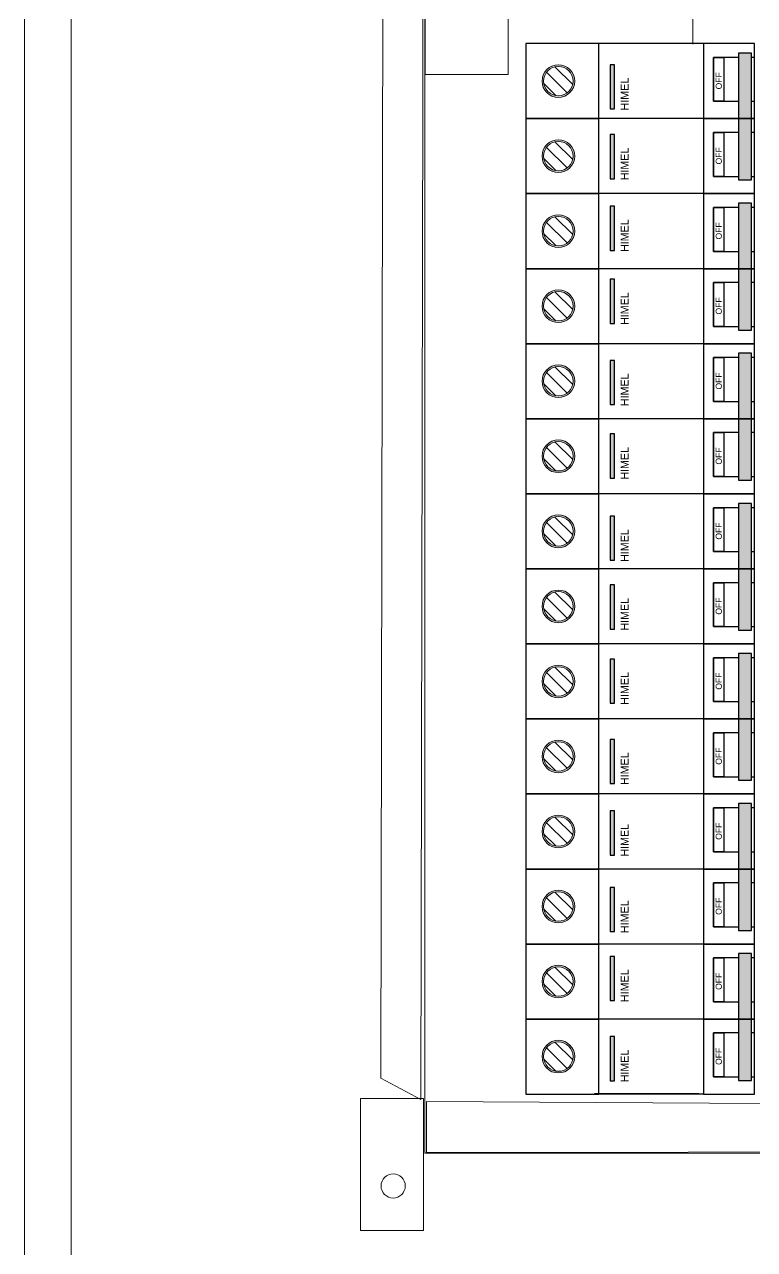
# Model space of a CAD drawing. Header units: inches. Extents: x 18739 to 22272, y 3658 to 7913.
# Drawn here: x 20312.4 to 20377.6, y 6820.7 to 6930.1 of the extents above; entities that cross this region are included whole.
import ezdxf

# ---------------------------------------------------------------- set-up
doc = ezdxf.new("R2010")
doc.units = ezdxf.units.IN
doc.header["$MEASUREMENT"] = 0
doc.layers.add('20-80AT', color=85, linetype='Continuous')
doc.layers.add('ENCLOSRURE', color=7, linetype='Continuous', lineweight=20)
doc.layers.add('LUGS', color=251, linetype='Continuous', lineweight=5)
doc.styles.get("Standard").update_dxf_attribs({"font": 'arial.ttf'})

msp = doc.modelspace()

# ---------------------------------------------------------------- hatches: boundary and pattern name
h = msp.add_hatch(color=1)
h.dxf.hatch_style = 1
h.paths.add_polyline_path([(20377.36012, 6927.51608), (20376.2171, 6927.51608), (20376.2171, 6916.18503), (20377.36012, 6916.18503)])
h = msp.add_hatch(color=1)
h.dxf.hatch_style = 1
h.paths.add_polyline_path([(20364.75831, 6922.54224), (20365.14267, 6922.54224), (20365.14267, 6926.48041), (20364.75831, 6926.48041)])
h = msp.add_hatch(color=1)
h.dxf.hatch_style = 1
h.paths.add_polyline_path([(20364.75831, 6916.29636), (20365.14267, 6916.29636), (20365.14267, 6920.23453), (20364.75831, 6920.23453)])
h = msp.add_hatch(color=1)
h.dxf.hatch_style = 1
h.paths.add_polyline_path([(20364.75831, 6909.89592), (20365.14267, 6909.89592), (20365.14267, 6913.83409), (20364.75831, 6913.83409)])
h = msp.add_hatch(color=1)
h.dxf.hatch_style = 1
h.paths.add_polyline_path([(20377.36007, 6914.11159), (20376.21705, 6914.11159), (20376.21705, 6902.78054), (20377.36007, 6902.78054)])
h = msp.add_hatch(color=1)
h.dxf.hatch_style = 1
h.paths.add_polyline_path([(20364.75831, 6903.37956), (20365.14267, 6903.37956), (20365.14267, 6907.31773), (20364.75831, 6907.31773)])
h = msp.add_hatch(color=1)
h.dxf.hatch_style = 1
h.paths.add_polyline_path([(20377.36003, 6900.7071), (20376.21701, 6900.7071), (20376.21701, 6889.37605), (20377.36003, 6889.37605)])
h = msp.add_hatch(color=1)
h.dxf.hatch_style = 1
h.paths.add_polyline_path([(20364.75831, 6896.12934), (20365.14267, 6896.12934), (20365.14267, 6900.06751), (20364.75831, 6900.06751)])
h = msp.add_hatch(color=1)
h.dxf.hatch_style = 1
h.paths.add_polyline_path([(20364.75831, 6889.56166), (20365.14267, 6889.56166), (20365.14267, 6893.49983), (20364.75831, 6893.49983)])
h = msp.add_hatch(color=1)
h.dxf.hatch_style = 1
h.paths.add_polyline_path([(20377.36012, 6887.30262), (20376.2171, 6887.30262), (20376.2171, 6875.97157), (20377.36012, 6875.97157)])
h = msp.add_hatch(color=1)
h.dxf.hatch_style = 1
h.paths.add_polyline_path([(20364.75831, 6882.21653), (20365.14267, 6882.21653), (20365.14267, 6886.15471), (20364.75831, 6886.15471)])
h = msp.add_hatch(color=1)
h.dxf.hatch_style = 1
h.paths.add_polyline_path([(20364.75831, 6876.08102), (20365.14267, 6876.08102), (20365.14267, 6880.01919), (20364.75831, 6880.01919)])
h = msp.add_hatch(color=1)
h.dxf.hatch_style = 1
h.paths.add_polyline_path([(20364.75831, 6869.4611), (20365.14267, 6869.4611), (20365.14267, 6873.39927), (20364.75831, 6873.39927)])
h = msp.add_hatch(color=1)
h.dxf.hatch_style = 1
h.paths.add_polyline_path([(20377.36007, 6873.89813), (20376.21705, 6873.89813), (20376.21705, 6862.56708), (20377.36007, 6862.56708)])
h = msp.add_hatch(color=1)
h.dxf.hatch_style = 1
h.paths.add_polyline_path([(20364.75831, 6862.28877), (20365.14267, 6862.28877), (20365.14267, 6866.22694), (20364.75831, 6866.22694)])
h = msp.add_hatch(color=1)
h.dxf.hatch_style = 1
h.paths.add_polyline_path([(20377.36003, 6860.49364), (20376.21701, 6860.49364), (20376.21701, 6849.16259), (20377.36003, 6849.16259)])
h = msp.add_hatch(color=1)
h.dxf.hatch_style = 1
h.paths.add_polyline_path([(20364.75831, 6855.89421), (20365.14267, 6855.89421), (20365.14267, 6859.83238), (20364.75831, 6859.83238)])
h = msp.add_hatch(color=1)
h.dxf.hatch_style = 1
h.paths.add_polyline_path([(20364.75831, 6849.06748), (20365.14267, 6849.06748), (20365.14267, 6853.00565), (20364.75831, 6853.00565)])
h = msp.add_hatch(color=1)
h.dxf.hatch_style = 1
h.paths.add_polyline_path([(20377.35998, 6847.08915), (20376.21696, 6847.08915), (20376.21696, 6835.7581), (20377.35998, 6835.7581)])
h = msp.add_hatch(color=1)
h.dxf.hatch_style = 1
h.paths.add_polyline_path([(20364.75831, 6842.906), (20365.14267, 6842.906), (20365.14267, 6846.84417), (20364.75831, 6846.84417)])
h = msp.add_hatch(color=1)
h.dxf.hatch_style = 1
h.paths.add_polyline_path([(20364.75831, 6835.73367), (20365.14267, 6835.73367), (20365.14267, 6839.67184), (20364.75831, 6839.67184)])
at = {"layer": 'ENCLOSRURE'}
h = msp.add_hatch(color=253, dxfattribs=at)
h.dxf.hatch_style = 1
h.paths.add_polyline_path([(20361.57728, 6925.01902, 1), (20358.65603, 6925.01902, 1)])
h.paths.add_polyline_path([(20361.43006, 6925.01902, 1), (20358.80325, 6925.01902, 1)], flags=16)
h = msp.add_hatch(dxfattribs=at)
h.set_pattern_fill('ANSI31', color=253, scale=7.059697, angle=90)
h.set_pattern_definition([(135, (945.166, -42135.0158), (-0.62399498, -0.62399498), [])])
h.paths.add_polyline_path([(20361.43006, 6925.01902, 1), (20358.80325, 6925.01902, 1)])
h = msp.add_hatch(color=253, dxfattribs=at)
h.dxf.hatch_style = 1
h.paths.add_polyline_path([(20361.57726, 6918.31677, 1), (20358.65601, 6918.31677, 1)])
h.paths.add_polyline_path([(20361.43004, 6918.31677, 1), (20358.80323, 6918.31677, 1)], flags=16)
h = msp.add_hatch(dxfattribs=at)
h.set_pattern_fill('ANSI31', color=253, scale=7.059697, angle=90)
h.set_pattern_definition([(135, (945.16594, -42141.718), (-0.62399498, -0.62399498), [])])
h.paths.add_polyline_path([(20361.43004, 6918.31677, 1), (20358.80323, 6918.31677, 1)])
h = msp.add_hatch(color=253, dxfattribs=at)
h.dxf.hatch_style = 1
h.paths.add_polyline_path([(20361.57724, 6911.61453, 1), (20358.65599, 6911.61453, 1)])
h.paths.add_polyline_path([(20361.43001, 6911.61453, 1), (20358.80321, 6911.61453, 1)], flags=16)
h = msp.add_hatch(dxfattribs=at)
h.set_pattern_fill('ANSI31', color=253, scale=7.059697, angle=90)
h.set_pattern_definition([(135, (945.1659, -42148.4203), (-0.62399498, -0.62399498), [])])
h.paths.add_polyline_path([(20361.43001, 6911.61453, 1), (20358.80321, 6911.61453, 1)])
h = msp.add_hatch(color=253, dxfattribs=at)
h.dxf.hatch_style = 1
h.paths.add_polyline_path([(20361.57721, 6904.91229, 1), (20358.65596, 6904.91229, 1)])
h.paths.add_polyline_path([(20361.42999, 6904.91229, 1), (20358.80318, 6904.91229, 1)], flags=16)
h = msp.add_hatch(dxfattribs=at)
h.set_pattern_fill('ANSI31', color=253, scale=7.059697, angle=90)
h.set_pattern_definition([(135, (945.1659, -42155.1225), (-0.62399498, -0.62399498), [])])
h.paths.add_polyline_path([(20361.42999, 6904.91229, 1), (20358.80318, 6904.91229, 1)])
h = msp.add_hatch(color=253, dxfattribs=at)
h.dxf.hatch_style = 1
h.paths.add_polyline_path([(20361.57719, 6898.21004, 1), (20358.65594, 6898.21004, 1)])
h.paths.add_polyline_path([(20361.42997, 6898.21004, 1), (20358.80316, 6898.21004, 1)], flags=16)
h = msp.add_hatch(dxfattribs=at)
h.set_pattern_fill('ANSI31', color=253, scale=7.059697, angle=90)
h.set_pattern_definition([(135, (945.1659, -42161.8248), (-0.62399498, -0.62399498), [])])
h.paths.add_polyline_path([(20361.42997, 6898.21004, 1), (20358.80316, 6898.21004, 1)])
h = msp.add_hatch(color=253, dxfattribs=at)
h.dxf.hatch_style = 1
h.paths.add_polyline_path([(20361.57717, 6891.5078, 1), (20358.65592, 6891.5078, 1)])
h.paths.add_polyline_path([(20361.42994, 6891.5078, 1), (20358.80314, 6891.5078, 1)], flags=16)
h = msp.add_hatch(dxfattribs=at)
h.set_pattern_fill('ANSI31', color=253, scale=7.059697, angle=90)
h.set_pattern_definition([(135, (945.16585, -42168.527), (-0.62399498, -0.62399498), [])])
h.paths.add_polyline_path([(20361.42994, 6891.5078, 1), (20358.80314, 6891.5078, 1)])
h = msp.add_hatch(color=253, dxfattribs=at)
h.dxf.hatch_style = 1
h.paths.add_polyline_path([(20361.57728, 6884.80555, 1), (20358.65603, 6884.80555, 1)])
h.paths.add_polyline_path([(20361.43006, 6884.80555, 1), (20358.80325, 6884.80555, 1)], flags=16)
h = msp.add_hatch(dxfattribs=at)
h.set_pattern_fill('ANSI31', color=253, scale=7.059697, angle=90)
h.set_pattern_definition([(135, (945.166, -42175.22925), (-0.62399498, -0.62399498), [])])
h.paths.add_polyline_path([(20361.43006, 6884.80555, 1), (20358.80325, 6884.80555, 1)])
h = msp.add_hatch(color=253, dxfattribs=at)
h.dxf.hatch_style = 1
h.paths.add_polyline_path([(20361.57726, 6878.10331, 1), (20358.65601, 6878.10331, 1)])
h.paths.add_polyline_path([(20361.43004, 6878.10331, 1), (20358.80323, 6878.10331, 1)], flags=16)
h = msp.add_hatch(dxfattribs=at)
h.set_pattern_fill('ANSI31', color=253, scale=7.059697, angle=90)
h.set_pattern_definition([(135, (945.16594, -42181.9315), (-0.62399498, -0.62399498), [])])
h.paths.add_polyline_path([(20361.43004, 6878.10331, 1), (20358.80323, 6878.10331, 1)])
h = msp.add_hatch(color=253, dxfattribs=at)
h.dxf.hatch_style = 1
h.paths.add_polyline_path([(20361.57724, 6871.40106, 1), (20358.65599, 6871.40106, 1)])
h.paths.add_polyline_path([(20361.43001, 6871.40106, 1), (20358.80321, 6871.40106, 1)], flags=16)
h = msp.add_hatch(dxfattribs=at)
h.set_pattern_fill('ANSI31', color=253, scale=7.059697, angle=90)
h.set_pattern_definition([(135, (945.1659, -42188.6337), (-0.62399498, -0.62399498), [])])
h.paths.add_polyline_path([(20361.43001, 6871.40106, 1), (20358.80321, 6871.40106, 1)])
h = msp.add_hatch(color=253, dxfattribs=at)
h.dxf.hatch_style = 1
h.paths.add_polyline_path([(20361.57721, 6864.69882, 1), (20358.65596, 6864.69882, 1)])
h.paths.add_polyline_path([(20361.42999, 6864.69882, 1), (20358.80318, 6864.69882, 1)], flags=16)
h = msp.add_hatch(dxfattribs=at)
h.set_pattern_fill('ANSI31', color=253, scale=7.059697, angle=90)
h.set_pattern_definition([(135, (945.1659, -42195.336), (-0.62399498, -0.62399498), [])])
h.paths.add_polyline_path([(20361.42999, 6864.69882, 1), (20358.80318, 6864.69882, 1)])
h = msp.add_hatch(color=253, dxfattribs=at)
h.dxf.hatch_style = 1
h.paths.add_polyline_path([(20361.57719, 6857.99658, 1), (20358.65594, 6857.99658, 1)])
h.paths.add_polyline_path([(20361.42997, 6857.99658, 1), (20358.80316, 6857.99658, 1)], flags=16)
h = msp.add_hatch(dxfattribs=at)
h.set_pattern_fill('ANSI31', color=253, scale=7.059697, angle=90)
h.set_pattern_definition([(135, (945.1659, -42202.0382), (-0.62399498, -0.62399498), [])])
h.paths.add_polyline_path([(20361.42997, 6857.99658, 1), (20358.80316, 6857.99658, 1)])
h = msp.add_hatch(color=253, dxfattribs=at)
h.dxf.hatch_style = 1
h.paths.add_polyline_path([(20361.57717, 6851.29433, 1), (20358.65592, 6851.29433, 1)])
h.paths.add_polyline_path([(20361.42994, 6851.29433, 1), (20358.80314, 6851.29433, 1)], flags=16)
h = msp.add_hatch(dxfattribs=at)
h.set_pattern_fill('ANSI31', color=253, scale=7.059697, angle=90)
h.set_pattern_definition([(135, (945.16585, -42208.7405), (-0.62399498, -0.62399498), [])])
h.paths.add_polyline_path([(20361.42994, 6851.29433, 1), (20358.80314, 6851.29433, 1)])
h = msp.add_hatch(color=253, dxfattribs=at)
h.dxf.hatch_style = 1
h.paths.add_polyline_path([(20361.57714, 6844.59209, 1), (20358.65589, 6844.59209, 1)])
h.paths.add_polyline_path([(20361.42992, 6844.59209, 1), (20358.80311, 6844.59209, 1)], flags=16)
h = msp.add_hatch(dxfattribs=at)
h.set_pattern_fill('ANSI31', color=253, scale=7.059697, angle=90)
h.set_pattern_definition([(135, (945.1658, -42215.4427), (-0.62399498, -0.62399498), [])])
h.paths.add_polyline_path([(20361.42992, 6844.59209, 1), (20358.80311, 6844.59209, 1)])
h = msp.add_hatch(color=253, dxfattribs=at)
h.dxf.hatch_style = 1
h.paths.add_polyline_path([(20361.57712, 6837.88984, 1), (20358.65587, 6837.88984, 1)])
h.paths.add_polyline_path([(20361.4299, 6837.88984, 1), (20358.80309, 6837.88984, 1)], flags=16)
h = msp.add_hatch(dxfattribs=at)
h.set_pattern_fill('ANSI31', color=253, scale=7.059697, angle=90)
h.set_pattern_definition([(135, (945.1658, -42222.145), (-0.62399498, -0.62399498), [])])
h.paths.add_polyline_path([(20361.4299, 6837.88984, 1), (20358.80309, 6837.88984, 1)])

# ---------------------------------------------------------------- linework, layer by layer
at = {"color": 0}
for p, q in [((20373.07748, 6928.37084), (20363.74657, 6928.37063)), ((20373.07743, 6914.96635), (20363.74653, 6914.96614)), ((20373.07738, 6901.56186), (20363.74648, 6901.56165)), ((20373.07748, 6888.15737), (20363.74657, 6888.15716)), ((20373.07743, 6874.75289), (20363.74653, 6874.75267)), ((20373.07738, 6861.3484), (20363.74648, 6861.34818)), ((20373.07734, 6847.94391), (20363.74643, 6847.94369)), ((20373.07729, 6834.53942), (20363.74639, 6834.53921))]:
    msp.add_line(p, q, dxfattribs=at)
at = {"color": 1}
for points in [[(20377.36012, 6916.18503), (20377.36012, 6927.51608), (20376.2171, 6927.51608), (20376.2171, 6916.18503)], [(20364.75831, 6926.48041), (20364.75831, 6922.54224), (20365.14267, 6922.54224), (20365.14267, 6926.48041)], [(20364.75831, 6920.23453), (20364.75831, 6916.29636), (20365.14267, 6916.29636), (20365.14267, 6920.23453)], [(20364.75831, 6913.83409), (20364.75831, 6909.89592), (20365.14267, 6909.89592), (20365.14267, 6913.83409)], [(20377.36007, 6902.78054), (20377.36007, 6914.11159), (20376.21705, 6914.11159), (20376.21705, 6902.78054)], [(20364.75831, 6907.31773), (20364.75831, 6903.37956), (20365.14267, 6903.37956), (20365.14267, 6907.31773)], [(20377.36003, 6889.37605), (20377.36003, 6900.7071), (20376.21701, 6900.7071), (20376.21701, 6889.37605)], [(20364.75831, 6900.06751), (20364.75831, 6896.12934), (20365.14267, 6896.12934), (20365.14267, 6900.06751)], [(20364.75831, 6893.49983), (20364.75831, 6889.56166), (20365.14267, 6889.56166), (20365.14267, 6893.49983)], [(20377.36012, 6875.97157), (20377.36012, 6887.30262), (20376.2171, 6887.30262), (20376.2171, 6875.97157)], [(20364.75831, 6886.15471), (20364.75831, 6882.21653), (20365.14267, 6882.21653), (20365.14267, 6886.15471)], [(20364.75831, 6880.01919), (20364.75831, 6876.08102), (20365.14267, 6876.08102), (20365.14267, 6880.01919)], [(20364.75831, 6873.39927), (20364.75831, 6869.4611), (20365.14267, 6869.4611), (20365.14267, 6873.39927)], [(20377.36007, 6862.56708), (20377.36007, 6873.89813), (20376.21705, 6873.89813), (20376.21705, 6862.56708)], [(20364.75831, 6866.22694), (20364.75831, 6862.28877), (20365.14267, 6862.28877), (20365.14267, 6866.22694)], [(20377.36003, 6849.16259), (20377.36003, 6860.49364), (20376.21701, 6860.49364), (20376.21701, 6849.16259)], [(20364.75831, 6859.83238), (20364.75831, 6855.89421), (20365.14267, 6855.89421), (20365.14267, 6859.83238)], [(20364.75831, 6853.00565), (20364.75831, 6849.06748), (20365.14267, 6849.06748), (20365.14267, 6853.00565)], [(20377.35998, 6835.7581), (20377.35998, 6847.08915), (20376.21696, 6847.08915), (20376.21696, 6835.7581)], [(20364.75831, 6846.84417), (20364.75831, 6842.906), (20365.14267, 6842.906), (20365.14267, 6846.84417)], [(20364.75831, 6839.67184), (20364.75831, 6835.73367), (20365.14267, 6835.73367), (20365.14267, 6839.67184)]]:
    msp.add_lwpolyline(points, close=True, dxfattribs=at)
at = {"layer": '20-80AT', "color": 0}
for p, q in [((20373.07748, 6921.6686), (20363.74655, 6921.66838)), ((20373.07748, 6914.96649), (20363.74655, 6914.96627)), ((20373.07743, 6908.26411), (20363.7465, 6908.26389)), ((20373.07743, 6901.562), (20363.7465, 6901.56178)), ((20373.07738, 6894.85962), (20363.74646, 6894.8594)), ((20373.07738, 6888.15751), (20363.74646, 6888.15729)), ((20373.07748, 6881.45513), (20363.74655, 6881.45492)), ((20373.07748, 6874.75302), (20363.74655, 6874.75281)), ((20373.07743, 6868.05064), (20363.7465, 6868.05043)), ((20373.07743, 6861.34853), (20363.7465, 6861.34832)), ((20373.07738, 6854.64615), (20363.74646, 6854.64594)), ((20373.07738, 6847.94404), (20363.74646, 6847.94383)), ((20373.07734, 6841.24166), (20363.74641, 6841.24145)), ((20372.66844, 6834.56274), (20363.33752, 6834.56253)), ((20373.07734, 6834.53955), (20363.74641, 6834.53934))]:
    msp.add_line(p, q, dxfattribs=at)
for points in [[(20357.20886, 6928.37063), (20357.20883, 6921.66838), (20363.74655, 6921.66838), (20363.74657, 6928.37063)], [(20377.63957, 6921.6686), (20377.63959, 6928.37084), (20373.0775, 6928.37084), (20373.07748, 6921.6686)], [(20373.97111, 6923.21092), (20373.97111, 6927.13176), (20374.91171, 6927.13176), (20374.91171, 6923.21092)], [(20357.20883, 6921.66838), (20357.20881, 6914.96614), (20363.74653, 6914.96614), (20363.74655, 6921.66838)], [(20377.63955, 6914.96635), (20377.63957, 6921.6686), (20373.07748, 6921.6686), (20373.07745, 6914.96635)], [(20373.97109, 6916.50867), (20373.97109, 6920.42952), (20374.91168, 6920.42952), (20374.91168, 6916.50867)], [(20357.20881, 6914.96614), (20357.20879, 6908.26389), (20363.7465, 6908.26389), (20363.74653, 6914.96614)], [(20377.63952, 6908.26411), (20377.63955, 6914.96635), (20373.07745, 6914.96635), (20373.07743, 6908.26411)], [(20373.97107, 6909.80643), (20373.97107, 6913.72727), (20374.91166, 6913.72727), (20374.91166, 6909.80643)], [(20357.20879, 6908.26389), (20357.20876, 6901.56165), (20363.74648, 6901.56165), (20363.7465, 6908.26389)], [(20377.6395, 6901.56186), (20377.63952, 6908.26411), (20373.07743, 6908.26411), (20373.07741, 6901.56186)], [(20373.97104, 6903.10419), (20373.97104, 6907.02503), (20374.91164, 6907.02503), (20374.91164, 6903.10419)], [(20357.20876, 6901.56165), (20357.20874, 6894.8594), (20363.74646, 6894.8594), (20363.74648, 6901.56165)], [(20377.63948, 6894.85962), (20377.6395, 6901.56186), (20373.07741, 6901.56186), (20373.07738, 6894.85962)], [(20373.97102, 6896.40194), (20373.97102, 6900.32278), (20374.91161, 6900.32278), (20374.91161, 6896.40194)], [(20357.20874, 6894.8594), (20357.20872, 6888.15716), (20363.74643, 6888.15716), (20363.74646, 6894.8594)], [(20377.63945, 6888.15737), (20377.63948, 6894.85962), (20373.07738, 6894.85962), (20373.07736, 6888.15737)], [(20373.971, 6889.6997), (20373.971, 6893.62054), (20374.91159, 6893.62054), (20374.91159, 6889.6997)], [(20357.20886, 6888.15716), (20357.20883, 6881.45492), (20363.74655, 6881.45492), (20363.74657, 6888.15716)], [(20377.63957, 6881.45513), (20377.63959, 6888.15737), (20373.0775, 6888.15737), (20373.07748, 6881.45513)], [(20373.97111, 6882.99745), (20373.97111, 6886.9183), (20374.91171, 6886.9183), (20374.91171, 6882.99745)], [(20357.20883, 6881.45492), (20357.20881, 6874.75267), (20363.74653, 6874.75267), (20363.74655, 6881.45492)], [(20377.63955, 6874.75289), (20377.63957, 6881.45513), (20373.07748, 6881.45513), (20373.07745, 6874.75289)], [(20373.97109, 6876.29521), (20373.97109, 6880.21605), (20374.91168, 6880.21605), (20374.91168, 6876.29521)], [(20357.20881, 6874.75267), (20357.20879, 6868.05043), (20363.7465, 6868.05043), (20363.74653, 6874.75267)], [(20377.63952, 6868.05064), (20377.63955, 6874.75289), (20373.07745, 6874.75289), (20373.07743, 6868.05064)], [(20373.97107, 6869.59296), (20373.97107, 6873.51381), (20374.91166, 6873.51381), (20374.91166, 6869.59296)], [(20357.20879, 6868.05043), (20357.20876, 6861.34818), (20363.74648, 6861.34818), (20363.7465, 6868.05043)], [(20377.6395, 6861.3484), (20377.63952, 6868.05064), (20373.07743, 6868.05064), (20373.07741, 6861.3484)], [(20373.97104, 6862.89072), (20373.97104, 6866.81156), (20374.91164, 6866.81156), (20374.91164, 6862.89072)], [(20357.20876, 6861.34818), (20357.20874, 6854.64594), (20363.74646, 6854.64594), (20363.74648, 6861.34818)], [(20377.63948, 6854.64615), (20377.6395, 6861.3484), (20373.07741, 6861.3484), (20373.07738, 6854.64615)], [(20373.97102, 6856.18848), (20373.97102, 6860.10932), (20374.91161, 6860.10932), (20374.91161, 6856.18848)], [(20357.20874, 6854.64594), (20357.20872, 6847.94369), (20363.74643, 6847.94369), (20363.74646, 6854.64594)], [(20377.63945, 6847.94391), (20377.63948, 6854.64615), (20373.07738, 6854.64615), (20373.07736, 6847.94391)], [(20373.971, 6849.48623), (20373.971, 6853.40707), (20374.91159, 6853.40707), (20374.91159, 6849.48623)], [(20357.20872, 6847.94369), (20357.20869, 6841.24145), (20363.74641, 6841.24145), (20363.74643, 6847.94369)], [(20377.63943, 6841.24166), (20377.63945, 6847.94391), (20373.07736, 6847.94391), (20373.07734, 6841.24166)], [(20373.97097, 6842.78399), (20373.97097, 6846.70483), (20374.91157, 6846.70483), (20374.91157, 6842.78399)], [(20357.20869, 6841.24145), (20357.20867, 6834.53921), (20363.74639, 6834.53921), (20363.74641, 6841.24145)], [(20377.63941, 6834.53942), (20377.63943, 6841.24166), (20373.07734, 6841.24166), (20373.07731, 6834.53942)], [(20373.97095, 6836.08174), (20373.97095, 6840.00259), (20374.91154, 6840.00259), (20374.91154, 6836.08174)]]:
    msp.add_lwpolyline(points, close=True, dxfattribs=at)
for points in [[(20373.07748, 6928.37063), (20373.07748, 6921.66852), (20363.74657, 6921.66852), (20363.74657, 6928.37063)], [(20376.21706, 6927.13176), (20373.97111, 6927.13176), (20373.97111, 6923.21092), (20376.21706, 6923.21092)], [(20377.36007, 6923.21092), (20377.63956, 6923.21092), (20377.63956, 6927.13176), (20377.36009, 6927.13176)], [(20373.07745, 6921.66838), (20373.07745, 6914.96627), (20363.74655, 6914.96627), (20363.74655, 6921.66838)], [(20376.21704, 6920.42952), (20373.97109, 6920.42952), (20373.97109, 6916.50867), (20376.21704, 6916.50867)], [(20377.36005, 6916.50867), (20377.63954, 6916.50867), (20377.63954, 6920.42952), (20377.36006, 6920.42952)], [(20373.07743, 6914.96614), (20373.07743, 6908.26403), (20363.74653, 6908.26403), (20363.74653, 6914.96614)], [(20376.21702, 6913.72727), (20373.97107, 6913.72727), (20373.97107, 6909.80643), (20376.21702, 6909.80643)], [(20377.36003, 6909.80643), (20377.63952, 6909.80643), (20377.63952, 6913.72727), (20377.36004, 6913.72727)], [(20373.07741, 6908.26389), (20373.07741, 6901.56178), (20363.7465, 6901.56178), (20363.7465, 6908.26389)], [(20376.21699, 6907.02503), (20373.97104, 6907.02503), (20373.97104, 6903.10419), (20376.21699, 6903.10419)], [(20377.36, 6903.10419), (20377.63949, 6903.10419), (20377.63949, 6907.02503), (20377.36001, 6907.02503)], [(20373.07738, 6901.56165), (20373.07738, 6894.85954), (20363.74648, 6894.85954), (20363.74648, 6901.56165)], [(20376.21697, 6900.32278), (20373.97102, 6900.32278), (20373.97102, 6896.40194), (20376.21697, 6896.40194)], [(20377.35998, 6896.40194), (20377.63947, 6896.40194), (20377.63947, 6900.32278), (20377.35999, 6900.32278)], [(20373.07736, 6894.8594), (20373.07736, 6888.15729), (20363.74646, 6888.15729), (20363.74646, 6894.8594)], [(20376.21695, 6893.62054), (20373.971, 6893.62054), (20373.971, 6889.6997), (20376.21695, 6889.6997)], [(20377.35996, 6889.6997), (20377.63945, 6889.6997), (20377.63945, 6893.62054), (20377.35997, 6893.62054)], [(20373.07748, 6888.15716), (20373.07748, 6881.45505), (20363.74657, 6881.45505), (20363.74657, 6888.15716)], [(20376.21706, 6886.9183), (20373.97111, 6886.9183), (20373.97111, 6882.99745), (20376.21706, 6882.99745)], [(20377.36007, 6882.99745), (20377.63956, 6882.99745), (20377.63956, 6886.9183), (20377.36009, 6886.9183)], [(20373.07745, 6881.45492), (20373.07745, 6874.75281), (20363.74655, 6874.75281), (20363.74655, 6881.45492)], [(20376.21704, 6880.21605), (20373.97109, 6880.21605), (20373.97109, 6876.29521), (20376.21704, 6876.29521)], [(20377.36005, 6876.29521), (20377.63954, 6876.29521), (20377.63954, 6880.21605), (20377.36006, 6880.21605)], [(20373.07743, 6874.75267), (20373.07743, 6868.05056), (20363.74653, 6868.05056), (20363.74653, 6874.75267)], [(20376.21702, 6873.51381), (20373.97107, 6873.51381), (20373.97107, 6869.59296), (20376.21702, 6869.59296)], [(20377.36003, 6869.59296), (20377.63952, 6869.59296), (20377.63952, 6873.51381), (20377.36004, 6873.51381)], [(20373.07741, 6868.05043), (20373.07741, 6861.34832), (20363.7465, 6861.34832), (20363.7465, 6868.05043)], [(20376.21699, 6866.81156), (20373.97104, 6866.81156), (20373.97104, 6862.89072), (20376.21699, 6862.89072)], [(20377.36, 6862.89072), (20377.63949, 6862.89072), (20377.63949, 6866.81156), (20377.36001, 6866.81156)], [(20373.07738, 6861.34818), (20373.07738, 6854.64607), (20363.74648, 6854.64607), (20363.74648, 6861.34818)], [(20376.21697, 6860.10932), (20373.97102, 6860.10932), (20373.97102, 6856.18848), (20376.21697, 6856.18848)], [(20377.35998, 6856.18848), (20377.63947, 6856.18848), (20377.63947, 6860.10932), (20377.35999, 6860.10932)], [(20373.07736, 6854.64594), (20373.07736, 6847.94383), (20363.74646, 6847.94383), (20363.74646, 6854.64594)], [(20376.21695, 6853.40707), (20373.971, 6853.40707), (20373.971, 6849.48623), (20376.21695, 6849.48623)], [(20377.35996, 6849.48623), (20377.63945, 6849.48623), (20377.63945, 6853.40707), (20377.35997, 6853.40707)], [(20373.07734, 6847.94369), (20373.07734, 6841.24158), (20363.74643, 6841.24158), (20363.74643, 6847.94369)], [(20376.21692, 6846.70483), (20373.97097, 6846.70483), (20373.97097, 6842.78399), (20376.21692, 6842.78399)], [(20377.35993, 6842.78399), (20377.63942, 6842.78399), (20377.63942, 6846.70483), (20377.35994, 6846.70483)], [(20373.07731, 6841.24145), (20373.07731, 6834.53934), (20363.74641, 6834.53934), (20363.74641, 6841.24145)], [(20376.2169, 6840.00259), (20373.97095, 6840.00259), (20373.97095, 6836.08174), (20376.2169, 6836.08174)], [(20377.35991, 6836.08174), (20377.6394, 6836.08174), (20377.6394, 6840.00259), (20377.35992, 6840.00259)]]:
    msp.add_lwpolyline(points, dxfattribs=at)
at = {"layer": 'ENCLOSRURE', "color": 252}
msp.add_line((20372.1276, 6939.32747), (20372.1276, 6928.32294), dxfattribs=at)
at = {"layer": 'ENCLOSRURE'}
for points in [[(20312.42293, 7061.66169), (20477.02393, 7061.66169), (20477.02393, 6766.33305), (20312.42293, 6766.33305)], [(20316.59193, 7057.49269), (20472.85493, 7057.49269), (20472.85493, 6770.55732), (20316.59193, 6770.55732)], [(20348.18009, 6997.30301), (20441.76878, 6997.30301), (20441.76878, 6829.27808), (20348.18009, 6829.27808)], [(20348.11375, 6983.369), (20344.52295, 6980.88431), (20344.24737, 6835.96874), (20347.83817, 6834.06466)], [(20342.44692, 6834.16097), (20348.0675, 6834.16097), (20348.0675, 6822.34634), (20342.44692, 6822.34634)]]:
    msp.add_lwpolyline(points, close=True, dxfattribs=at)
at = {"layer": 'ENCLOSRURE', "color": 252}
msp.add_lwpolyline([(20348.2072, 6997.20666), (20355.64289, 6997.20666), (20355.64289, 6925.59495), (20348.2072, 6925.59495)], close=True, dxfattribs=at)
at = {"layer": 'ENCLOSRURE'}
msp.add_lwpolyline([(20405.32986, 6833.68082), (20441.82984, 6833.98127), (20441.82984, 6829.45208), (20348.33105, 6829.33705), (20348.33105, 6833.86624), (20383.72643, 6833.68082)], dxfattribs=at)
msp.add_circle((20345.35877, 6826.33925), 1.08017, dxfattribs=at)
at = {"layer": 'LUGS'}
for centre, radius in [((20360.11654, 6925.0195, -1.47141), 1.46062), ((20360.11666, 6925.01902, -1.47141), 1.46062), ((20360.11666, 6925.01902, -0.73571), 1.3134), ((20360.11651, 6918.31725, -1.47141), 1.46062), ((20360.11663, 6918.31677, -1.47141), 1.46062), ((20360.11663, 6918.31677, -0.73571), 1.3134), ((20360.11649, 6911.61501, -1.47141), 1.46062), ((20360.11661, 6911.61453, -1.47141), 1.46062), ((20360.11661, 6911.61453, -0.73571), 1.3134), ((20360.11647, 6904.91277, -1.47141), 1.46062), ((20360.11659, 6904.91229, -1.47141), 1.46062), ((20360.11659, 6904.91229, -0.73571), 1.3134), ((20360.11644, 6898.21052, -1.47141), 1.46062), ((20360.11656, 6898.21004, -1.47141), 1.46062), ((20360.11656, 6898.21004, -0.73571), 1.3134), ((20360.11642, 6891.50828, -1.47141), 1.46062), ((20360.11654, 6891.5078, -1.47141), 1.46062), ((20360.11654, 6891.5078, -0.73571), 1.3134), ((20360.11654, 6884.80603, -1.47141), 1.46062), ((20360.11666, 6884.80555, -1.47141), 1.46062), ((20360.11666, 6884.80555, -0.73571), 1.3134), ((20360.11651, 6878.10379, -1.47141), 1.46062), ((20360.11663, 6878.10331, -1.47141), 1.46062), ((20360.11663, 6878.10331, -0.73571), 1.3134), ((20360.11649, 6871.40154, -1.47141), 1.46062), ((20360.11661, 6871.40106, -1.47141), 1.46062), ((20360.11661, 6871.40106, -0.73571), 1.3134), ((20360.11647, 6864.6993, -1.47141), 1.46062), ((20360.11659, 6864.69882, -1.47141), 1.46062), ((20360.11659, 6864.69882, -0.73571), 1.3134), ((20360.11644, 6857.99706, -1.47141), 1.46062), ((20360.11656, 6857.99658, -1.47141), 1.46062), ((20360.11656, 6857.99658, -0.73571), 1.3134), ((20360.11642, 6851.29481, -1.47141), 1.46062), ((20360.11654, 6851.29433, -1.47141), 1.46062), ((20360.11654, 6851.29433, -0.73571), 1.3134), ((20360.1164, 6844.59257, -1.47141), 1.46062), ((20360.11652, 6844.59209, -1.47141), 1.46062), ((20360.11652, 6844.59209, -0.73571), 1.3134), ((20360.11637, 6837.89032, -1.47141), 1.46062), ((20360.11649, 6837.88984, -1.47141), 1.46062), ((20360.11649, 6837.88984, -0.73571), 1.3134)]:
    msp.add_circle(centre, radius, dxfattribs=at)

# ---------------------------------------------------------------- texts
for p in [(20374.71989, 6924.27792), (20374.71986, 6917.57568), (20374.71984, 6910.87343), (20374.71982, 6904.17119), (20374.71979, 6897.46894), (20374.71977, 6890.7667), (20374.71989, 6884.06446), (20374.71986, 6877.36221), (20374.71984, 6870.65997), (20374.71982, 6863.95772), (20374.71979, 6857.25548), (20374.71977, 6850.55323), (20374.71975, 6843.85099), (20374.71972, 6837.14875)]:
    msp.add_text('OFF', height=0.547721, rotation=90).set_placement(p)
at = {"char_height": 0.7149061, "attachment_point": 1, "rotation": 90}
for insert in [(20365.68282, 6922.39903), (20365.68282, 6916.15316), (20365.68282, 6909.75272), (20365.68282, 6903.23636), (20365.68282, 6895.98613), (20365.68282, 6889.41846), (20365.68282, 6882.07333), (20365.68282, 6875.93781), (20365.68282, 6869.31789), (20365.68282, 6862.14557), (20365.68282, 6855.751), (20365.68282, 6848.92428), (20365.68282, 6842.7628), (20365.68282, 6835.59047)]:
    msp.add_mtext_dynamic_manual_height_columns('{\\fBradley Hand ITC|b0|i0|c0|p66;HIMEL}', width=35.0550439, gutter_width=1, heights=[0.83509], dxfattribs=dict(at, insert=insert))

doc.saveas('drawing.dxf')
